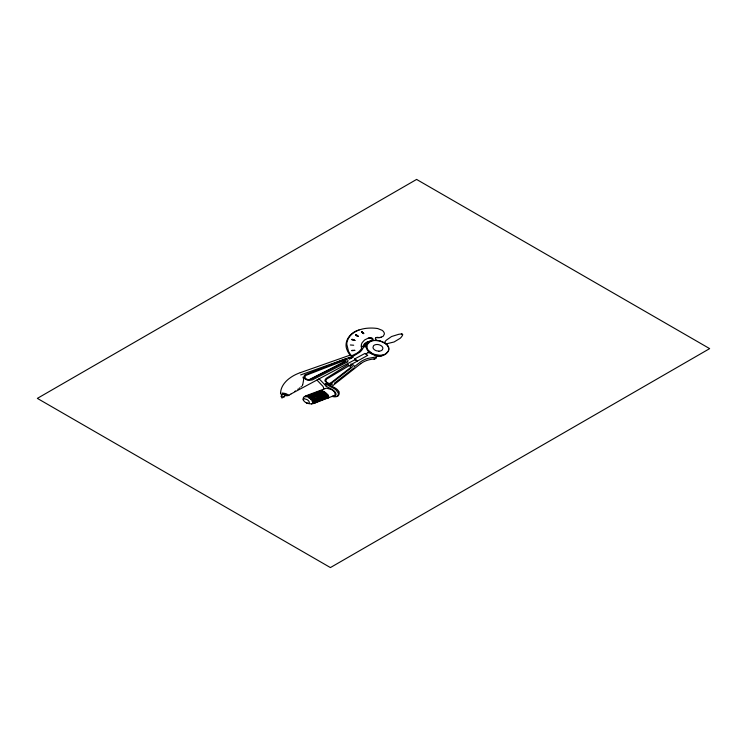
<?xml version="1.0" encoding="UTF-8"?>
<svg xmlns="http://www.w3.org/2000/svg" width="747" height="747" viewBox="0 0 747 747"><rect width="100%" height="100%" fill="white"/><g stroke="black" fill="none" stroke-linecap="round" stroke-linejoin="round"><path stroke-width="1.12" d="M353.686 345.235L350.352 344.974M376.404 355.656L376.385 357.505L375.676 357.197A4.015 2.316 0 0 0 375.162 357.122L367.757 358.439A22.625 13.063 0 0 0 359.942 362.36L354.358 366.74M365.059 346.785L365.106 346.094M375.424 338.326L376.395 337.485A1.793 1.036 0 0 1 377.646 337.42M302.778 384.556L303.646 379.644M302.591 384.994L302.124 385.947M310.519 399.328L311.434 398.665A7.853 4.538 0 0 1 311.676 398.553C314.506 397.059 310.005 398.02 309.351 398.412M308.754 397.955L324.067 391.708A13.381 7.722 0 0 1 325.347 392.474L327.69 394.631L313.917 399.897M384.472 342.714L385.125 341.584A20.869 12.045 0 0 1 386.283 340.184L391.568 336.523L398.655 334.32A17.657 10.197 0 0 1 401.195 333.993L401.447 333.993A1.559 0.896 0 0 1 402.624 334.731L402.67 334.843A19.207 11.093 0 0 1 400.541 337.952A20.599 11.896 0 0 1 400.177 338.307L394.071 341.977L386.096 343.909L380.12 340.837L373.211 340.371A8.749 5.052 0 0 0 371.474 340.753L368.308 341.668M284.233 396.788L281.908 398.002L281.18 396.265L282.217 394.313M285.261 394.911L284.271 396.76L283.683 396.452A5.294 3.063 0 0 0 281.834 396.162L281.189 396.209M354.834 340.408L352.117 339.185L351.669 339.558L354.834 340.408L351.669 339.558M306.896 396.946L307.11 396.713A5.22 3.016 0 0 1 308.782 395.817M305.318 396.508L305.355 396.47A3.567 2.064 0 0 1 305.551 396.293L305.579 396.265A5.024 2.895 0 0 1 306.905 395.565M311.873 400.775L312.741 400.308M345.87 361.399L346.048 361.146A1.429 0.822 0 0 0 345.077 360.203L306.307 375.218A3.091 1.783 0 0 0 305.99 375.358C302.442 377.608 308.343 381.166 310.985 379.215L345.609 361.548M347.626 361.772L348.037 360.81A3.483 2.008 0 0 0 347.728 360.138L347.495 359.895A2.792 1.615 0 0 0 346.057 359.26L344.479 359.307L305.308 374.723M331.201 386.05L331.845 386.404L360.708 363.686M301.368 386.591L300.882 386.965M332.322 382.604L351.977 367.291M334.376 383.23L354.013 367.907M330.772 382.94L350.408 367.683M356.123 334.74L355.553 335.048C358.635 337.653 359.326 335.664 355.833 334.833M299.734 387.852L299.192 388.263M298.258 388.954L297.792 389.308M280.583 393.361A43.139 24.903 0 0 1 284.42 383.211L285.765 381.642A42.532 24.558 0 0 1 288.986 378.71L290.639 377.506A38.442 22.195 0 0 1 300.21 372.688M295.495 390.952L294.86 391.4M348.438 364.415L326.084 378.412L324.992 380.092A7.554 4.361 0 0 0 325.038 381.091L327.653 383.566A5.659 3.268 0 0 0 329.324 383.995C337.074 383.762 327.569 384.266 330.893 385.882M290.994 393.968L288.902 395.266A2.39 1.382 0 0 1 288.034 395.583M369.83 341.874L367.207 344.656L367.085 347.943A18.171 10.495 0 0 0 368.206 350.175L372.053 353.35A14.473 8.357 0 0 0 374.564 354.386L379.513 355.255A8.245 4.762 0 0 0 385.592 353.91L388.244 351.202A13.241 7.647 0 0 0 388.701 348.821L388.515 347.757A16.798 9.702 0 0 0 385.601 343.704A15.267 8.815 0 0 0 382.613 341.902L378.533 340.669A8.796 5.08 0 0 0 369.774 341.846M349.363 365.516L326.775 378.981C323.638 381.456 328.755 384.388 331.229 383.164M288.902 395.266L286.12 393.734A15.892 9.179 0 0 0 283.804 393.23L282.067 393.043M349.643 358.99L353.144 357.085C346.925 360.577 349.11 357.692 348.774 358.121M291.19 393.856L318.381 379.28A1.008 0.579 0 0 0 318.642 379L318.764 378.953M365.731 353.919L368.224 352.584M319.707 378.496L354.853 359.783A2.12 1.223 0 0 0 354.704 358.915L365.096 353.378A23.306 13.455 0 0 0 367.748 355.348L351.492 364.331M309.202 379.616L343.835 361.978M347.336 361.996L312.255 379.943L308.913 380.372A5.827 3.361 0 0 1 307.362 380.111L305.336 379.149M300.714 374.901L353.424 356.048L359.905 352.136A26.621 15.37 0 0 0 363.294 347.616A3.343 1.933 0 0 0 363.201 347.084L362.472 346.459A2.755 1.597 0 0 0 361.305 346.44M372.034 340.604L373.052 339.53A3.315 1.914 0 0 0 372.846 338.802L372.482 338.391A3.408 1.97 0 0 0 371.548 337.877L368.673 337.999L370.998 338.186A3.483 2.008 0 0 1 371.726 338.624L371.866 338.755A3.203 1.849 0 0 1 372.295 339.82L367.244 343.359A12.316 7.115 0 0 0 366.142 345.656A16.387 9.459 0 0 0 366.189 347.523L366.366 347.99A17.19 9.926 0 0 0 368.028 350.903L368.448 351.538M307.96 397.217L309.828 396.349M303.749 398.749L303.226 399.682L304.057 401.158A11.186 6.462 0 0 0 305.187 402.138L306.662 402.969M350.091 355.114L349.568 355.357M312.62 402.53L315.327 402.138L328.577 397.012A6.153 3.548 0 0 0 328.503 396.199M313.451 403.007L314.244 402.848A6.2 3.576 0 0 0 315.449 402.493L328.437 397.451A3.772 2.176 0 0 0 328.568 397.012A1.83 1.055 0 0 1 327.998 396.536M312.937 401.989A6.424 3.707 0 0 1 313.376 401.858L314.982 401.4A7.442 4.295 0 0 0 315.458 401.232L328.512 396.19A8.647 4.996 0 0 0 328.372 395.789L328.288 395.602A12.269 7.087 0 0 0 327.681 394.631M314.543 399.673L314.113 399.094M312.741 398.123L326.009 393.314A1.718 0.99 0 0 0 326.719 393.93L312.853 399.44A7.423 4.286 0 0 1 312.423 399.57L310.985 399.757M312.199 397.46L325.347 392.474M325.076 392.567L325.076 392.567A1.485 0.859 0 0 1 324.17 391.867L323.218 391.307L310.052 396.255L310.911 396.666M305.57 396.928A2.839 1.643 0 0 0 305.812 396.797L307.045 396.05A6.34 3.66 0 0 1 307.969 395.621L321.126 390.709A4.753 2.745 0 0 1 321.91 390.868A7.47 4.314 0 0 1 323.208 391.316M349.521 355.339L349.587 355.311A1.158 0.672 0 0 1 350.25 355.32A2.895 1.671 0 0 1 351.576 355.861A47.575 27.462 0 0 1 348.475 351.23L346.785 344.208A35.716 20.617 0 0 1 347.243 341.23C349.96 332.35 359.877 328.605 368.392 328.148A24.996 14.436 0 0 1 377.721 328.549L382.09 330.295A11.149 6.434 0 0 1 383.454 331.575L383.93 332.284A9.085 5.238 0 0 1 384.35 334.077L383.211 336.253L380.559 337.429A5.313 3.072 0 0 1 376.89 337.616A1.877 1.083 0 0 0 376.04 337.625M312.984 400.215L313.759 399.953M300.303 372.669L349.082 355.497M359.018 330.025C350.296 332.079 342.873 341.967 347.392 350.707A46.79 27.013 0 0 0 350.259 355.32M362.202 331.668L361.529 331.892L363.257 333.648L363.929 333.423L361.903 331.771M361.529 331.892L363.556 333.554M355.553 335.048L358.252 336.383M370.456 341.052L366.226 343.648A11.989 6.919 0 0 0 365.124 345.936M369.317 341.379L365.003 344.078A12.045 6.956 0 0 0 363.957 346.645M351.94 350.343L354.974 350.362L351.79 350.745M368.327 338.092L364.527 340.025L362.22 342.602A18.021 10.402 0 0 0 361.268 345.618A24.455 14.118 0 0 0 361.669 348.326M368.364 351.379A17.33 10.01 0 0 0 368.616 351.622L372.295 354.069A13.997 8.086 0 0 0 374.938 354.993C381.96 359.475 394.481 350.436 386.096 343.9M382.912 355.245L379.653 356.03A8.983 5.182 0 0 1 376.404 356.422M312.629 403.156L313.068 403.072M304.02 398.683L306.905 399.533A9.795 5.659 0 0 1 307.988 400.299A9.011 5.201 0 0 1 308.969 401.382L309.398 402.577L308.885 403.259A0.971 0.56 0 0 1 308.567 403.333L307.054 403.119A5.21 3.007 0 0 1 306.261 402.782M312.162 403.716L312.937 403.632A5.406 3.128 0 0 0 313.805 403.455L334.535 395.452L335.235 394.407L334.628 392.446A13.222 7.638 0 0 0 333.078 390.681A14.352 8.282 0 0 0 331.304 389.467L326.448 388.188A1.839 1.055 0 0 0 325.991 388.309L306.326 395.658A5.126 2.96 0 0 0 305.616 395.975L305.028 396.283A4.902 2.829 0 0 0 304.402 396.666M313.217 403.445L313.357 403.427A4.902 2.829 0 0 0 314.991 403.007M312.928 403.464L312.265 403.445M311.536 403.763L312.041 403.735L311.443 403.819M311.284 403.819L310.985 403.828A6.872 3.968 0 0 1 308.436 403.548L307.979 403.436A7.498 4.333 0 0 1 307.222 403.193L306.765 403.016M378.925 351.165L376.637 350.838A6.125 3.539 0 0 1 374.415 349.708A7.507 4.333 0 0 1 373.332 348.485A7.881 4.547 0 0 1 372.996 347.504L373.5 345.777A4.062 2.344 0 0 1 378.869 344.712L379.663 344.965A6.882 3.978 0 0 1 382.763 348.998M282.824 394.192L283.692 394.276A8.805 5.08 0 0 1 285.475 394.687L286.717 395.322L286.064 395.518A4.547 2.624 0 0 1 284.99 395.415M362.472 346.459L365.199 346.804M350.483 364.172L351.006 364.265M283.524 394.313L284.112 394.425M284.943 395.508L285.391 395.574A5.229 3.016 0 0 0 287.903 395.658M325.524 383.584L326.7 384.005A35.118 20.281 0 0 1 330.342 385.583M312.143 401.214L313.544 401.148A6.228 3.595 0 0 0 314.384 400.924L328.138 395.565M332.732 396.592L332.032 396.424M284.262 394.463L284.364 394.491A2.222 1.279 0 0 1 285.111 394.743M384.948 343.022L385.573 343.218M318.652 379L319.146 379.205A5.687 3.277 0 0 1 320.388 380.111L326.402 386.367A25.893 14.949 0 0 0 330.099 388.319L333.069 390.065A18.955 10.944 0 0 1 334.488 391.344C336.103 392.511 337.037 396.003 334.301 396.349A4.071 2.353 0 0 1 332.462 396.237M333.676 387.263L331.845 386.404M370.512 353.21L371.138 353.518A13.829 7.984 0 0 0 375.181 355.124M355.04 359.923L355.152 360.007A4.865 2.811 0 0 1 357.383 360.941L354.75 358.896M336.673 390.653L338.447 393.501L337.933 395.835A3.782 2.185 0 0 1 336.906 396.442M302.974 377.104L303.553 378.906M315.225 400.644L315.374 400.98A8.796 5.08 0 0 1 315.458 401.232M338.895 391.755L338.774 391.503A14.016 8.096 0 0 0 333.853 387.357M303.478 400.327A7.433 4.295 0 0 1 303.618 397.395M303.824 397.217A6.639 3.838 0 0 1 304.234 396.806M381.866 355.516A9.123 5.266 0 0 1 376.413 355.749M338.793 391.783A8.871 5.117 0 0 1 338.046 395.873M376.348 357.766A2.764 1.597 0 0 1 374.667 358.98M374.443 359.027A2.708 1.559 0 0 1 373.939 359.092M360.764 363.714A19.599 11.317 0 0 1 373.911 358.98M336.962 396.498A4.575 2.643 0 0 1 333.059 396.62M323.759 388.954A16.892 9.748 0 0 0 322.975 386.376L317.55 380.709A5.509 3.175 0 0 1 317.036 379.999M350.511 365.274A2.194 1.27 0 0 1 352.267 366.712M363.135 346.524A10.523 6.079 0 0 1 368.15 341.575M325.841 383.669A27.714 15.995 0 0 0 330.071 386.451L334.544 388.813A21.224 12.251 0 0 1 336.673 390.653M325.085 383.986A4.884 2.82 0 0 0 325.15 384.275L325.347 384.808A12.895 7.442 0 0 0 325.645 385.359L325.795 385.611A10.579 6.107 0 0 0 326.402 386.367M361.641 348.326A24.838 14.342 0 0 1 357.085 353.116L351.697 355.815A4.753 2.745 0 0 1 352.453 356.403M382.408 349.643A3.968 2.288 0 0 1 378.934 351.202M380.699 355.787A8.899 5.136 0 0 1 376.404 356.132M401.419 333.984A1.289 0.747 0 0 1 402.633 334.563M281.908 394.612A3.081 1.774 0 0 1 280.47 393.37M368.56 352.014A2.241 1.298 0 0 1 368.486 352.444M368.056 352.603A3.735 2.157 0 0 1 370.409 353.266M328.428 397.451A2.344 1.354 0 0 1 327.961 397.974A1.783 1.027 0 0 1 327.625 398.142M282.413 394.229A1.886 1.092 0 0 1 283.43 394.388M376.946 340.221A3.231 1.867 0 0 1 375.433 338.326M381.343 337.214A5.322 3.072 0 0 1 377.655 337.392M351.501 364.312A3.81 2.204 0 0 1 354.218 366.73M327.961 397.964A1.914 1.102 0 0 1 327.709 397.731M319.445 390.765A1.914 1.111 0 0 1 320.033 390.662A2.895 1.671 0 0 1 321.126 390.709M320.407 390.97A1.896 1.092 0 0 1 320.033 390.662M305.458 379.084A5.939 3.427 0 0 1 305.243 374.695M315.561 402.054A3.763 2.176 0 0 1 315.449 402.493M307.979 395.621A4.809 2.773 0 0 1 308.754 395.798L321.91 390.868A1.914 1.102 0 0 0 322.433 391.391M349.092 365.666A2.484 1.429 0 0 1 350.604 367.076M343.172 360.81A1.382 0.794 0 0 1 344.068 361.613M328.138 395.49A1.447 0.831 0 0 1 327.345 394.752M416.593 179.429L37.35 398.384L330.407 567.571L709.65 348.616L416.593 179.429"/></g></svg>
